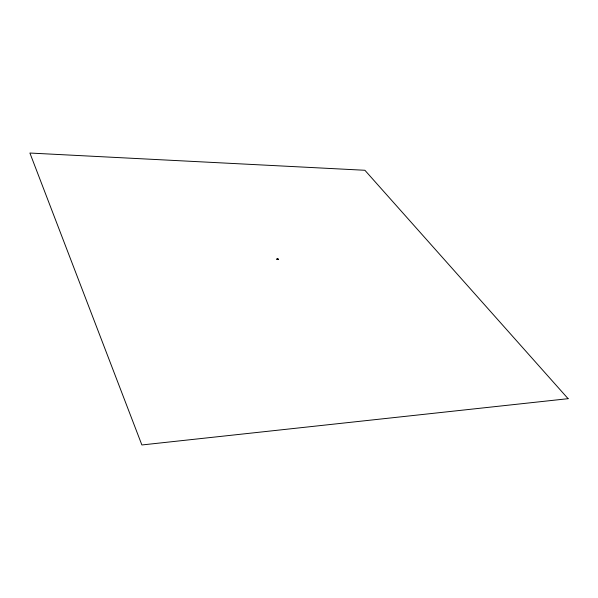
<?xml version="1.0" encoding="UTF-8"?>
<svg xmlns="http://www.w3.org/2000/svg" width="598" height="598" viewBox="0 0 598 598"><rect width="100%" height="100%" fill="white"/><g stroke="black" fill="none" stroke-linecap="round" stroke-linejoin="round"><path stroke-width="0.9" d="M276.979 259.465L277.36 258.785L277.18 259.487M277.293 259.502L277.607 259.076L277.532 259.607M277.367 259.607L277.42 259.084M277.457 259.495L277.607 259.076M278.167 259.584L278.489 259.173L278.122 259.368M278.092 259.472L277.838 258.829L278.339 259.584M277.928 259.427A0.927 0.478 18.5 0 0 277.651 259.435A0.927 0.478 18.4 0 0 277.958 259.48M277.113 258.799L277.308 259.308L277.113 258.799M568.1 398.687L141.876 444.964L29.9 153.036L364.885 170.273L568.1 398.687"/></g></svg>
